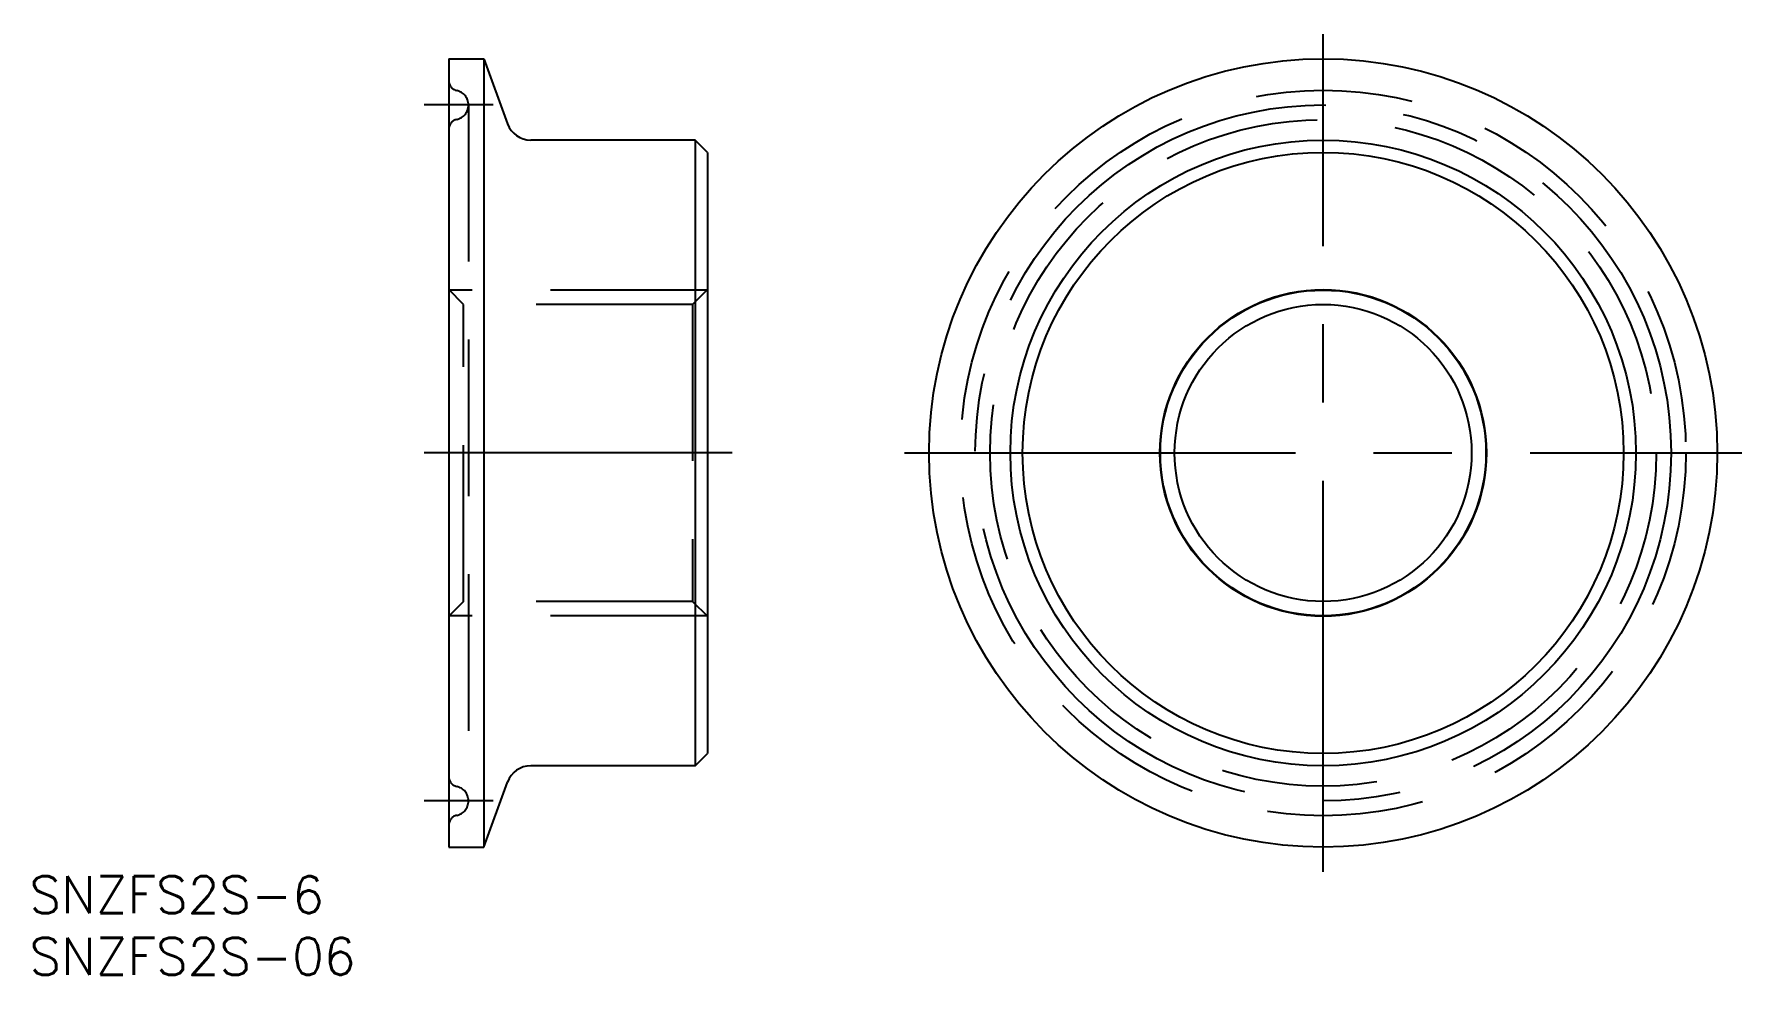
# Model space of a CAD drawing. Extents: x -105 to 34, y -42 to 34.
import ezdxf

# ---------------------------------------------------------------- set-up
doc = ezdxf.new("R2010")
doc.units = 0
doc.linetypes.add('CENTER', pattern=[50.8, 31.75, -6.35, 6.35, -6.35])
doc.linetypes.add('DASHED', pattern=[19.05, 12.7, -6.35])
doc.layers.get('0').update_dxf_attribs({"linetype": 'CONTINUOUS'})
doc.layers.add('CENTER', color=1, linetype='CENTER')
doc.styles.get("Standard").update_dxf_attribs({"font": 'txt.shx', "height": 3, "bigfont": 'bigfont.shx'})

msp = doc.modelspace()

# ---------------------------------------------------------------- linework, layer by layer
at = {"color": 7, "linetype": 'CONTINUOUS'}
for p, q in [((-71, 32), (-71, -32)), ((-71, 32), (-68.15, 32)), ((-68.15, 32), (-68.15, -32)), ((-68.15, 32), (-66.23, 26.72)), ((-51, 25.4), (-64.35, 25.4)), ((-50, 24.4), (-51, 25.4)), ((-51, 25.4), (-51, -25.4)), ((-50, 24.4), (-50, -24.4)), ((-51, -25.4), (-50, -24.4)), ((-51, -25.4), (-64.35, -25.4)), ((-68.15, -32), (-66.23, -26.72)), ((-71, -32), (-68.15, -32))]:
    msp.add_line(p, q, dxfattribs=at)
at = {"color": 3, "linetype": 'DASHED'}
for p, q in [((-69.4, 28.25), (-69.4, -28.25)), ((-69.8, 12.06), (-71, 13.26)), ((-50.04, 13.22), (-70.96, 13.22)), ((-51.2, 12.06), (-50, 13.26)), ((-51.2, 12.06), (-69.8, 12.06)), ((-69.8, -12.06), (-69.8, 12.06)), ((-51.2, 12.06), (-51.2, -12.06)), ((-69.8, -12.06), (-71, -13.26)), ((-51.2, -12.06), (-69.8, -12.06)), ((-51.2, -12.06), (-50, -13.26)), ((-50.04, -13.22), (-70.96, -13.22))]:
    msp.add_line(p, q, dxfattribs=at)
at = {"color": 7, "linetype": 'CONTINUOUS'}
for radius in [32, 25.4, 24.4, 13.26, 12.06]:
    msp.add_circle((0, 0), radius, dxfattribs=at)
at = {"color": 3, "linetype": 'DASHED'}
for radius in [29.45, 27.05]:
    msp.add_circle((0, 0), radius, dxfattribs=at)
at = {"color": 3, "linetype": 'CONTINUOUS'}
msp.add_circle((0, 0), 13.22, dxfattribs=at)
at = {"color": 3, "linetype": 'DASHED'}
for centre, radius, start, end in [((-70.2, 30.21), 0.8, 180, 258.463), ((-70.6, 28.25), 1.2, 281.537, 78.463), ((-70.2, 26.29), 0.8, 101.537, 180), ((-70.2, -26.29), 0.8, 180, 258.463), ((-70.6, -28.25), 1.2, 281.537, 78.463), ((-70.2, -30.21), 0.8, 101.537, 180)]:
    msp.add_arc(centre, radius, start, end, dxfattribs=at)
at = {"color": 7, "linetype": 'CONTINUOUS'}
for centre, start, end in [((-64.35, 27.4), 200, 270), ((-64.35, -27.4), 90, 160)]:
    msp.add_arc(centre, 2, start, end, dxfattribs=at)
at = {"layer": 'CENTER', "color": 1, "linetype": 'CENTER'}
for p, q in [((0, -34), (0, 34)), ((-67.4, 28.25), (-73, 28.25)), ((-48, 0), (-73, 0)), ((-34, 0), (34, 0)), ((-67.4, -28.25), (-73, -28.25))]:
    msp.add_line(p, q, dxfattribs=at)
msp.add_circle((0, 0), 28.25, dxfattribs=at)

# ---------------------------------------------------------------- texts
at = {"color": 7, "linetype": 'CONTINUOUS'}
for s, p in [('SNZFS2S-6', (-105.06, -37.37)), ('SNZFS2S-06', (-105.06, -42.37))]:
    msp.add_text(s, height=3, dxfattribs=at).set_placement(p)

doc.saveas('drawing.dxf')
